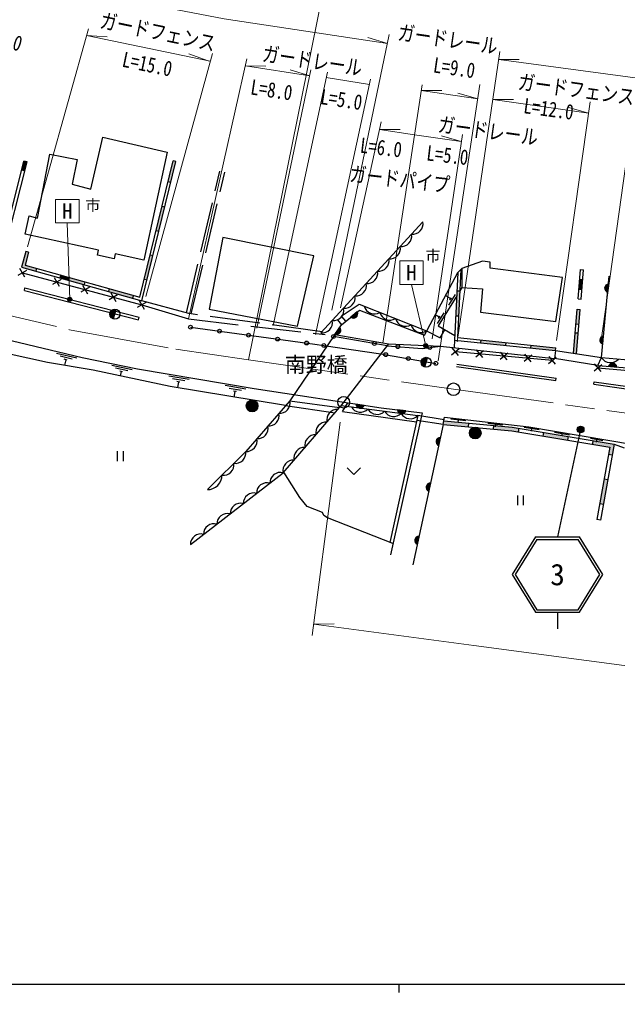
# Model space of a CAD drawing. Units: millimetres at full size, sheet at 1:1000; details may follow other scales. Extents: x 40000 to 680000, y 20000 to 380000.
# Drawn here: x 122675 to 194116, y 204000 to 320250 of the extents above; entities that cross this region are included whole.
import ezdxf
from ezdxf.enums import TextEntityAlignment as Align

# ---------------------------------------------------------------- set-up
doc = ezdxf.new("R2010")
doc.units = ezdxf.units.MM
doc.header["$LTSCALE"] = 1000
doc.linetypes.add('CHAIN', pattern=[18.5, 12, -1.5, 3.5, -1.5])
doc.linetypes.add('DASHED', pattern=[7.5, 6, -1.5])
for name, color, linetype, lineweight in [('M-BGD', 7, 'Continuous', 25), ('M-BMK', 2, 'CHAIN', 13), ('M-BMK-SRVR', 3, 'Continuous', 25), ('M-STR-HTXT', 7, 'Continuous', 13), ('M-STR-STR1', 1, 'Continuous', 25), ('M-STR-STRC', 7, 'Continuous', 25), ('M-TTL-BAND', 7, 'Continuous', 25)]:
    doc.layers.add(name, color=color, linetype=linetype, lineweight=lineweight)
doc.layers.add('M-BMK-HTXT', color=7, linetype='Continuous')
doc.styles.add('ＭＳ ゴシック', font='')
doc.styles.get('ＭＳ ゴシック').set_extended_font_data('MS Gothic')

msp = doc.modelspace()

# ---------------------------------------------------------------- hatches: boundary and pattern name
at = {"layer": 'M-BGD'}
for points in [[(122945, 302272), (123333, 302174), (123602, 303232), (123214, 303331)], [(141371, 303277), (141031, 303361), (140423, 300876), (140763, 300793)], [(138999, 295047), (139339, 294964), (140051, 297878), (139711, 297962)], [(124627, 290192), (124721, 290529), (123353, 290911), (123766, 292435), (123428, 292527), (122924, 290667)], [(138627, 292050), (138287, 292133), (137575, 289219), (137915, 289136)], [(128603, 289082), (128592, 289448), (127611, 289722), (127517, 289385)], [(130406, 288578), (130500, 288915), (128592, 289448), (128603, 289082)], [(189952, 289167), (189604, 289196), (189507, 288033), (189856, 288004)], [(192934, 287654, -0.82183), (193027, 288640)], [(133390, 288108), (133296, 287771), (136185, 286965), (136279, 287302)], [(175280, 287787), (174930, 287804), (174781, 284808), (175130, 284790)], [(134243, 285624, 0.41421), (133504, 285207, 0.41421), (133921, 284468)], [(163024, 285315, -0.82183), (162255, 284690)], [(189655, 285598), (189307, 285627), (189161, 283877), (189510, 283848)], [(160939, 283491, -0.82183), (160382, 282671)], [(189422, 282799), (189074, 282828), (188868, 280356), (189215, 280303)], [(177773, 281958), (177737, 281610), (180721, 281303), (180757, 281651)], [(183741, 281344), (183706, 280996), (186690, 280689), (186726, 281037)], [(192350, 281448, -0.82183), (192443, 282434)], [(171416, 279871, 0.41421), (170677, 279455, 0.41421), (171093, 278716)], [(194031, 278728, 0.82183), (193044, 278811)], [(151168, 274079, -0.41421), (150468, 273379, -0.41421), (149768, 274079, -1)], [(163853, 274149, -0.82183), (162874, 274299)], [(168824, 273481, -0.82183), (167841, 273600)], [(173372, 272293), (173277, 271849), (176264, 271578), (176305, 272027)], [(177818, 270842, -0.41421), (177118, 270142, -0.41421), (176418, 270842, -1)], [(179293, 271757), (179252, 271308), (181471, 271107), (182232, 270979), (182307, 271424), (181528, 271554)], [(188150, 269990), (188225, 270434), (185266, 270929), (185191, 270485)], [(172737, 269347, -0.82183), (172946, 270316)], [(191184, 269940), (191109, 269495), (193192, 269147), (193036, 268272), (193480, 268193), (193716, 269516)], [(192953, 265240), (192509, 265319), (191982, 262366), (192426, 262286)], [(171560, 263895, -0.82183), (171769, 264863)], [(170191, 257551, -0.82183), (170400, 258519)]]:
    msp.add_hatch(color=256, dxfattribs=at).paths.add_polyline_path(points)
at = {"layer": 'M-STR-STRC'}
for points in [[(128894, 286927, -1), (128455, 286688, -0.41421), (128555, 287027, -0.41421)], [(171423, 281395, -1), (170984, 281155, -0.41421), (171084, 281495, -0.41421)], [(189371, 271043, -1), (190046, 271473, -0.41421), (189924, 270921, -0.41421)]]:
    msp.add_hatch(color=256, dxfattribs=at).paths.add_polyline_path(points)

# ---------------------------------------------------------------- linework, layer by layer
at = {"layer": 'M-BGD'}
for p, q in [((122945, 302272), (123333, 302174)), ((123602, 303232), (123214, 303331)), ((141371, 303277), (141031, 303361)), ((140423, 300876), (140763, 300793)), ((139711, 297962), (140051, 297878)), ((170860, 296063), (158686, 282804)), ((138999, 295047), (139339, 294964)), ((123766, 292435), (123428, 292527)), ((138287, 292133), (138627, 292050)), ((122515, 289704), (123546, 290297)), ((123323, 289481), (122727, 290518)), ((123026, 289998), (137273, 286150)), ((124721, 290529), (124627, 290192)), ((127611, 289722), (127517, 289385)), ((189410, 286867), (189701, 290365)), ((189701, 290365), (190050, 290336)), ((189759, 286838), (190050, 290336)), ((192199, 279847), (193117, 289594)), ((127647, 289181), (126616, 288589)), ((126840, 289405), (127436, 288368)), ((130219, 288492), (130815, 287455)), ((130500, 288915), (130406, 288578)), ((137575, 289219), (137915, 289136)), ((189604, 289196), (189952, 289167)), ((192934, 287654), (193027, 288640)), ((123259, 287889), (123334, 288180)), ((123259, 287889), (136895, 284385)), ((123334, 288180), (136970, 284676)), ((131026, 288269), (129995, 287676)), ((133390, 288108), (133296, 287771)), ((134405, 287356), (133374, 286764)), ((133597, 287580), (134193, 286543)), ((136279, 287302), (136185, 286965)), ((174181, 286866), (173557, 287253)), ((173965, 286118), (174755, 287393)), ((175280, 287787), (174930, 287804)), ((175529, 288241), (175283, 287845)), ((189507, 288033), (189856, 288004)), ((137784, 286444), (136753, 285851)), ((136976, 286667), (137572, 285630)), ((174089, 286717), (174274, 287014)), ((189410, 286867), (189759, 286838)), ((133921, 284468), (134243, 285624)), ((163024, 285315), (162255, 284690)), ((172821, 284672), (172337, 284972)), ((172605, 283924), (173395, 285199)), ((172729, 284524), (172914, 284821)), ((188868, 280356), (189307, 285627)), ((189215, 280303), (189655, 285598)), ((189307, 285627), (189655, 285598)), ((136895, 284385), (136970, 284676)), ((160650, 284370), (161133, 283776)), ((161162, 284770), (161637, 284187)), ((175130, 284790), (174781, 284808)), ((189161, 283877), (189510, 283848)), ((143106, 283486), (157944, 281462)), ((160939, 283491), (160382, 282671)), ((189074, 282828), (189422, 282799)), ((157944, 281462), (159032, 281303)), ((166586, 281270), (160184, 282379)), ((166751, 281483), (172971, 281215)), ((174637, 281928), (174592, 281042)), ((177773, 281958), (177737, 281610)), ((180757, 281651), (180721, 281303)), ((183741, 281344), (183706, 280996)), ((192350, 281448), (192443, 282434)), ((129521, 279786), (127088, 280362)), ((159032, 281303), (165846, 280307)), ((165846, 280307), (172406, 279167)), ((172971, 281215), (186598, 279762)), ((174286, 280197), (175199, 280959)), ((175121, 280117), (174354, 281035)), ((174743, 280578), (186327, 279536)), ((177186, 279940), (178099, 280702)), ((178021, 279860), (177254, 280778)), ((180082, 279679), (180995, 280441)), ((180917, 279599), (180150, 280517)), ((182978, 279419), (183891, 280181)), ((183813, 279339), (183046, 280257)), ((186690, 280689), (186591, 279763)), ((186690, 280689), (186726, 281037)), ((128979, 279667), (127520, 280013)), ((128364, 279566), (128024, 279647)), ((128194, 279607), (128037, 278942)), ((171093, 278716), (171416, 279871)), ((174938, 279078), (186771, 277413)), ((185870, 279154), (186783, 279917)), ((186705, 279075), (185938, 279993)), ((191314, 278254), (192227, 279016)), ((192148, 278174), (191382, 279092)), ((191764, 278919), (192199, 279847)), ((192199, 279847), (204177, 278802)), ((136148, 278407), (133699, 278909)), ((135610, 278272), (134140, 278574)), ((134998, 278153), (134655, 278223)), ((134827, 278188), (134721, 277675)), ((174897, 278781), (186729, 277116)), ((191764, 278919), (203886, 277898)), ((191766, 278631), (203473, 277577)), ((193044, 278811), (194031, 278728)), ((142966, 277229), (140501, 277647)), ((142433, 277076), (140954, 277327)), ((141826, 276936), (141480, 276994)), ((141653, 276965), (141537, 276269)), ((186729, 277116), (186771, 277413)), ((191300, 276674), (191343, 276971)), ((191343, 276971), (202882, 275305)), ((149723, 276084), (147259, 276501)), ((149190, 275930), (147712, 276181)), ((148583, 275790), (148238, 275848)), ((148411, 275819), (148296, 275144)), ((191300, 276674), (202839, 275008)), ((161276, 273422), (161903, 274447)), ((154464, 274117), (160378, 273275)), ((161090, 274125), (170255, 272927)), ((161276, 273422), (170094, 272195)), ((163853, 274149), (162874, 274299)), ((170781, 273243), (166982, 256282)), ((168824, 273481), (167841, 273600)), ((170255, 272927), (166914, 257775)), ((173277, 271849), (173465, 272721)), ((175983, 272283), (174194, 272487)), ((175088, 272385), (175054, 272087)), ((176305, 272027), (176264, 271578)), ((173277, 271849), (169660, 255092)), ((180424, 271778), (178636, 271982)), ((179293, 271757), (179252, 271308)), ((179530, 271880), (179496, 271582)), ((182307, 271424), (182232, 270979)), ((184738, 271243), (182956, 271499)), ((183847, 271371), (183804, 271074)), ((185266, 270929), (185191, 270485)), ((188373, 270603), (186598, 270904)), ((172737, 269347), (172946, 270316)), ((187485, 270753), (187435, 270457)), ((188225, 270434), (188150, 269990)), ((192359, 269926), (190880, 270177)), ((191184, 269940), (191109, 269495)), ((191619, 270051), (191569, 269756)), ((134364, 268668), (134364, 267494)), ((135064, 268668), (135064, 267494)), ((193480, 268193), (193036, 268272)), ((192953, 265240), (192509, 265319)), ((171560, 263895), (171769, 264863)), ((182149, 263381), (182149, 262207)), ((182849, 263381), (182849, 262207)), ((192426, 262286), (191982, 262366)), ((192094, 260425), (191650, 260505)), ((170191, 257551), (170400, 258519))]:
    msp.add_line(p, q, dxfattribs=at)
at = {"layer": 'M-BGD', "linetype": 'DASHED'}
for p, q in [((142616, 285191), (146613, 302139)), ((143200, 285070), (147197, 302018)), ((186690, 280689), (192199, 279847)), ((191764, 278919), (186591, 279763)), ((173277, 271849), (170126, 272340)), ((173399, 272416), (170255, 272927)), ((193716, 269516), (194910, 269081))]:
    msp.add_line(p, q, dxfattribs=at)
at = {"layer": 'M-BGD'}
for points in [[(124818, 296529), (126322, 304150), (129558, 303512), (128976, 300563), (131199, 299962), (132653, 306195), (140334, 304404), (137521, 291493), (134097, 292239), (133974, 291672), (131984, 292105), (132108, 292674), (123368, 294586), (123853, 296804)], [(155887, 283608), (157855, 292023), (146949, 294202), (145340, 285637)], [(175529, 288241), (178002, 288079), (177765, 285291), (186753, 284178), (187545, 289441), (178888, 290523), (178888, 291264), (177984, 291362), (175529, 290499)]]:
    msp.add_lwpolyline(points, close=True, dxfattribs=at)
for points in [[(113123, 293472), (120609, 291455), (123602, 303232)], [(113228, 293858), (120322, 291947), (123214, 303331)], [(123428, 292527), (122924, 290667), (137308, 286651), (141371, 303277)], [(123766, 292435), (123353, 290911), (137053, 287085), (141031, 303361)], [(76395, 295837), (81503, 293772), (85181, 292545), (92907, 290004), (111477, 284644), (117979, 282765), (130157, 279882), (136788, 278520), (150715, 276159), (165884, 273838), (170781, 273243)], [(171039, 282546), (175041, 290027), (175529, 290499)], [(175041, 290027), (174637, 281928), (186690, 280689)], [(175410, 290383), (175003, 282243), (186726, 281037)], [(174902, 287230), (172687, 283658), (174664, 282480)], [(161230, 284870), (163266, 286227), (171305, 283044)], [(154464, 274117), (140691, 276410), (131460, 278365), (126021, 279282), (118943, 280835), (113921, 282636), (111674, 283420), (106312, 284980)], [(160336, 282603), (161133, 283776), (163280, 285523), (171039, 282546)], [(171305, 283044), (172923, 282234), (173487, 283181)], [(166586, 281270), (170783, 280942), (172971, 281215)], [(154972, 274703), (149703, 268637), (145119, 264078)], [(143092, 257514), (154172, 266091), (160910, 273891)], [(173372, 272293), (181528, 271554), (193716, 269516), (192094, 260425)], [(173465, 272721), (183538, 271575), (196027, 269455), (201077, 268574)], [(173277, 271849), (181471, 271107), (193192, 269147), (191650, 260505)], [(161822, 266673), (162617, 265878), (163413, 266673)], [(167284, 257629), (159488, 260697), (159042, 260971), (158865, 261368), (157047, 262065), (156155, 263125), (154253, 266185)]]:
    msp.add_lwpolyline(points, dxfattribs=at)
at = {"layer": 'M-BGD', "linetype": 'DASHED'}
for points in [[(137273, 286150), (142852, 284467), (159201, 282604)], [(158822, 282952), (142913, 285109), (137308, 286651)]]:
    msp.add_lwpolyline(points, dxfattribs=at)
at = {"layer": 'M-BGD'}
for centre, radius in [((134082, 285046), 600), ((143106, 283486), 225), ((146574, 283013), 225), ((150042, 282540), 225), ((160184, 282379), 225), ((153510, 282067), 225), ((156978, 281594), 225), ((159032, 281303), 225), ((165067, 281533), 225), ((167883, 281168), 225), ((166421, 280208), 225), ((171698, 281056), 225), ((169126, 279737), 225), ((171255, 279293), 600), ((172406, 279167), 225), ((150468, 274079), 700), ((161398, 274525), 700), ((177118, 270842), 700)]:
    msp.add_circle(centre, radius, dxfattribs=at)
for centre, radius, start, end in [((169631, 295834), 1250, 264.31426, 10.57446), ((168278, 294360), 1250, 264.31426, 10.57446), ((166926, 292887), 1250, 264.31426, 10.57446), ((165573, 291414), 1250, 264.31426, 10.57446), ((164220, 289941), 1250, 264.31426, 10.57446), ((162868, 288467), 1250, 264.31426, 10.57446), ((193078, 288138), 505, 95.79266, 253.45085), ((161515, 286994), 1250, 264.31426, 10.57446), ((165073, 286318), 1250, 195.27015, 301.53035), ((160163, 285521), 1250, 264.31426, 10.57446), ((162578, 285078), 505, 230.29848, 27.95667), ((166933, 285582), 1250, 195.27015, 301.53035), ((158810, 284048), 1250, 264.31426, 10.57446), ((168792, 284845), 1250, 195.27015, 301.53035), ((170652, 284109), 1250, 195.27015, 301.53035), ((160579, 283136), 505, 246.98635, 44.64454), ((192493, 281932), 505, 95.79266, 253.45085), ((193274, 280529), 1274, 212.41901, 317.60994), ((193529, 278672), 505, 6.35492, 164.01311), ((153750, 274440), 1250, 265.88665, 12.14686), ((152439, 272930), 1250, 265.88665, 12.14686), ((160623, 272411), 1250, 86.04618, 192.30639), ((163411, 274578), 1250, 209.42261, 315.68281), ((163378, 274321), 505, 182.47359, 340.13178), ((165394, 274318), 1250, 209.42261, 315.68281), ((167378, 274059), 1250, 209.42261, 315.68281), ((168344, 273638), 505, 184.23653, 341.89472), ((159315, 270897), 1250, 86.04618, 192.30639), ((169361, 273800), 1250, 209.42261, 315.68281), ((151127, 271420), 1250, 265.88665, 12.14686), ((149778, 269920), 1285, 266.65508, 11.37843), ((158008, 269384), 1250, 86.04618, 192.30639), ((172937, 269811), 505, 88.99162, 246.64981), ((148465, 268464), 1250, 261.71842, 7.97862), ((156700, 267870), 1250, 86.04618, 192.30639), ((155393, 266357), 1250, 86.04618, 192.30639), ((147047, 267053), 1250, 261.71842, 7.97862), ((145136, 265809), 1731, 269.44661, 0.25043), ((153842, 264873), 1262, 74.87428, 180.61219), ((152249, 263654), 1250, 74.61313, 180.87334), ((171760, 264358), 505, 88.99162, 246.64981), ((150668, 262430), 1250, 74.61313, 180.87334), ((149086, 261206), 1250, 74.61313, 180.87334), ((147505, 259981), 1250, 74.61313, 180.87334), ((145923, 258757), 1250, 74.61313, 180.87334), ((144342, 257533), 1250, 74.61313, 180.87334), ((170391, 258014), 505, 88.99162, 246.64981)]:
    msp.add_arc(centre, radius, start, end, dxfattribs=at)
at = {"layer": 'M-BMK'}
msp.add_lwpolyline([(77431, 298798), (87255, 295169), (102075, 290354), (115426, 286320), (128650, 283190), (141338, 280861), (150015, 279592), (174524, 276075), (203150, 272125), (231953, 268013), (263647, 263812), (274447, 262575), (285780, 261556)], dxfattribs=at)
at = {"layer": 'M-BMK-SRVR'}
msp.add_circle((174524, 276075), 750, dxfattribs=at)
at = {"layer": 'M-STR-HTXT'}
for p, q in [((150015, 279592), (161480, 335951)), ((123636, 293071), (130915, 319113)), ((130699, 318339), (145473, 315264)), ((130699, 318339), (133148, 318179)), ((159982, 285525), (166856, 318444)), ((166637, 317395), (164284, 318094)), ((174957, 281733), (180063, 316430)), ((137767, 287137), (145723, 316178)), ((142852, 284467), (149853, 315562)), ((145205, 315320), (142895, 316150)), ((179920, 315457), (182375, 315472)), ((149662, 314713), (157351, 313516)), ((149662, 314713), (152117, 314676)), ((157498, 314215), (151013, 283354)), ((152965, 283696), (159456, 313973)), ((157351, 313516), (155001, 314227)), ((158054, 282609), (164615, 313126)), ((159318, 313328), (164476, 312476)), ((166088, 281598), (170778, 312431)), ((170677, 311768), (177410, 310756)), ((170677, 311768), (173132, 311745)), ((172707, 279458), (177670, 312488)), ((177410, 310756), (175056, 311456)), ((179217, 310677), (190651, 309063)), ((179217, 310677), (181672, 310676)), ((190840, 310404), (186813, 281884)), ((190651, 309063), (188291, 309741)), ((195888, 308647), (192133, 281631)), ((161021, 285811), (165873, 308014)), ((165677, 307117), (169872, 306478)), ((165677, 307117), (168132, 307089)), ((169872, 306478), (175453, 305652)), ((175581, 306514), (171966, 282109)), ((175453, 305652), (173098, 306346)), ((128674, 286807), (128388, 295948)), ((171204, 281275), (169497, 288594)), ((157652, 246664), (160986, 272151)), ((157829, 248016), (160284, 248030))]:
    msp.add_line(p, q, dxfattribs=at)
for points in [[(90414, 335907), (98474, 332965), (111080, 328923), (121383, 325970), (134853, 322705), (147135, 320322), (166637, 317395)], [(288073, 300985), (276360, 301788), (262661, 303748), (243230, 306570), (223135, 309406), (202764, 312388), (179920, 315457)], [(157829, 248016), (176940, 245440), (203857, 241859), (225315, 238957), (246497, 236181), (278237, 232007)]]:
    msp.add_lwpolyline(points, dxfattribs=at)
for points in [[(126982, 298761), (129794, 298761), (129794, 295948), (126982, 295948)], [(168091, 291407), (170903, 291407), (170903, 288594), (168091, 288594)]]:
    msp.add_lwpolyline(points, close=True, dxfattribs=at)
at = {"layer": 'M-STR-STR1'}
for p, q in [((160336, 282603), (154972, 274703)), ((160336, 282603), (154972, 274703)), ((160336, 282603), (166751, 281483)), ((160336, 282603), (166751, 281483)), ((166751, 281483), (160910, 273891)), ((166751, 281483), (160910, 273891)), ((154972, 274703), (160910, 273891)), ((154972, 274703), (160910, 273891))]:
    msp.add_line(p, q, dxfattribs=at)
at = {"layer": 'M-STR-STRC'}
for p, q in [((189709, 271258), (186947, 258439)), ((184311, 258439), (181547, 253939)), ((184478, 258139), (181899, 253939)), ((184311, 258439), (189583, 258439)), ((184478, 258139), (189415, 258139)), ((191995, 253939), (189415, 258139)), ((192347, 253939), (189583, 258439)), ((181547, 253939), (184311, 249439)), ((181899, 253939), (184478, 249739)), ((189415, 249739), (191995, 253939)), ((189583, 249439), (192347, 253939)), ((184311, 249439), (189583, 249439)), ((184478, 249739), (189415, 249739)), ((186947, 249439), (186947, 247439))]:
    msp.add_line(p, q, dxfattribs=at)
for centre, radius in [((128674, 286807), 250), ((171204, 281275), 250), ((189709, 271258), 400)]:
    msp.add_circle(centre, radius, dxfattribs=at)
at = {"layer": 'M-TTL-BAND'}
for p, q in [((40000, 205000), (579000, 205000)), ((168000, 205000), (168000, 204000))]:
    msp.add_line(p, q, dxfattribs=at)

# ---------------------------------------------------------------- texts
at = {"layer": 'M-BMK-HTXT', "style": 'ＭＳ ゴシック'}
msp.add_text('南野橋', height=1833, dxfattribs=at).set_placement((154372, 277551), align=Align.BOTTOM_LEFT)
at = {"layer": 'M-STR-HTXT', "style": 'ＭＳ ゴシック', "width": 0.8}
for s, rotation, p in [('ガードフェンス', 348.243, (138916, 317328)), ('L=3.0', 342.676, (120112, 316625)), ('ガードレール', 351.701, (173638, 316431)), ('L=15.0', 348.243, (137653, 313483)), ('ガードレール', 351.414, (157445, 313868)), ('L=9.0', 351.701, (174405, 313033)), ('L=8.0', 351.414, (152574, 310387)), ('ガードフェンス', 352.164, (189006, 310441)), ('L=5.0', 351.414, (160919, 309243)), ('L=12.0', 352.164, (185697, 308116)), ('ガードレール', 352.164, (178456, 305485)), ('L=6.0\u3000 L=5.0', 353.364, (169671, 303046)), ('ガードパイプ', 353.364, (167932, 299699))]:
    msp.add_text(s, height=1833, rotation=rotation, dxfattribs=at).set_placement(p, align=Align.BOTTOM_CENTER)
at = {"layer": 'M-STR-HTXT', "style": 'ＭＳ ゴシック'}
for s, height, p in [('市', 1320, (131439, 298054)), ('H', 1833, (128388, 297354)), ('市', 1320, (172075, 292023)), ('H', 1833, (169497, 290001))]:
    msp.add_text(s, height=height, dxfattribs=at).set_placement(p, align=Align.MIDDLE_CENTER)
at = {"layer": 'M-STR-STRC', "style": 'ＭＳ ゴシック'}
msp.add_text('3', height=2566, dxfattribs=at).set_placement((186947, 253939), align=Align.MIDDLE_CENTER)

doc.saveas('drawing.dxf')
